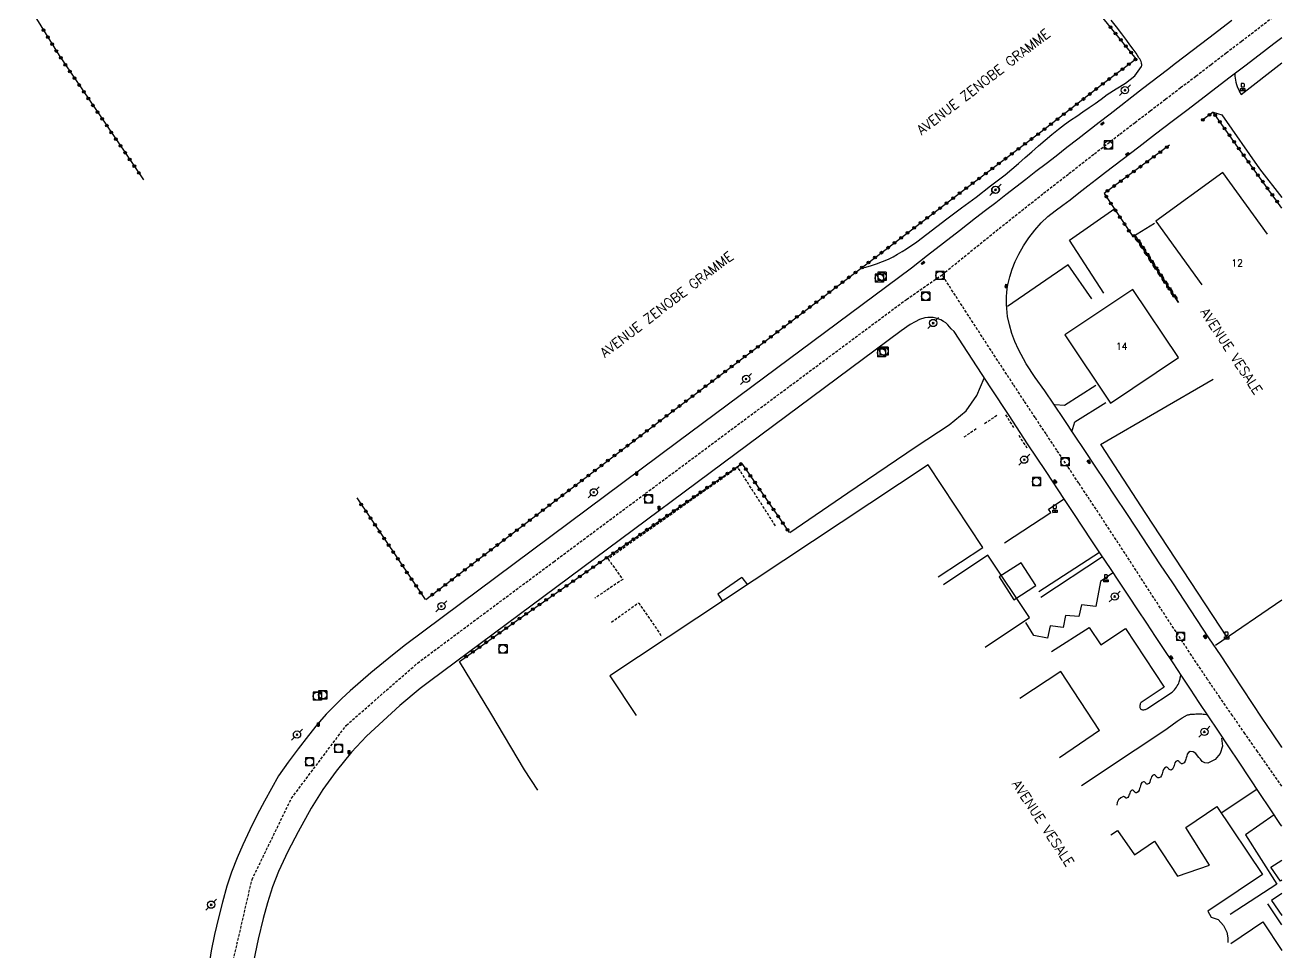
# Model space of a CAD drawing. Header units: millimetres. Extents: x 164000 to 165001, y 157998 to 159001.
# Drawn here: x 164769.7 to 165000, y 158410.3 to 158580.2 of the extents above; entities that cross this region are included whole.
import ezdxf
from ezdxf.enums import TextEntityAlignment as Align

# ---------------------------------------------------------------- set-up
doc = ezdxf.new("R2010")
doc.units = ezdxf.units.MM
doc.linetypes.add('DASHED', pattern=[0.75, 0.5, -0.25])
doc.layers.get('0').update_dxf_attribs({"linetype": 'CONTINUOUS'})
for name, color, linetype in [('W0001', 6, 'DASHED'), ('W0008', 7, 'CONTINUOUS'), ('W0017', 7, 'CONTINUOUS'), ('W0101', 7, 'CONTINUOUS'), ('W0104', 1, 'CONTINUOUS'), ('W0112', 1, 'DASHED'), ('W0211', 2, 'CONTINUOUS'), ('W0310', 3, 'CONTINUOUS'), ('W0323', 7, 'CONTINUOUS'), ('W0330', 7, 'CONTINUOUS'), ('W0333', 7, 'CONTINUOUS'), ('W0401', 7, 'CONTINUOUS'), ('W0420', 7, 'CONTINUOUS'), ('W0438', 7, 'CONTINUOUS'), ('W0473', 7, 'CONTINUOUS'), ('W0989', 7, 'CONTINUOUS'), ('W0991', 7, 'CONTINUOUS')]:
    doc.layers.add(name, color=color, linetype=linetype)
doc.styles.get("Standard").update_dxf_attribs({"font": 'romans.shx', "width": 0.85})

# ---------------------------------------------------------------- blocks, each defined once
blk = doc.blocks.new('T473')
for p, q in [((-0.166667, 0.166667), (0.166667, -0.166667)), ((-0.166667, -0.166667), (0.166667, 0.166667)), ((0.500001, 0.500001), (1.000002, 1.000002)), ((-1.000002, -1.000002), (-0.500001, -0.500001))]:
    blk.add_line(p, q)
blk.add_ellipse((0, 0), major_axis=(0.471405, 0.471405), ratio=1, start_param=5.4977871438, end_param=11.780972451)
blk = doc.blocks.new('T401')
for p, q in [((-0.3, 0.3), (0, 0.3)), ((-0.3, -0.25), (-0.3, 0.3)), ((-0.3, 0.15), (0, 0.15)), ((-0.3, 0), (0, 0)), ((0, 0.3), (0, -0.25)), ((-0.3, -0.15), (0, -0.15)), ((-0.3, -0.25), (-0.3, -0.3)), ((-0.3, -0.3), (0, -0.3)), ((0, -0.3), (0, -0.25))]:
    blk.add_line(p, q)
blk = doc.blocks.new('T420')
for p, q in [((0.75, 0.75), (-0.75, 0.75)), ((-0.75, 0.75), (-0.75, -0.75)), ((0.75, 0.75), (0.75, -0.75)), ((0.75, -0.75), (-0.75, -0.75))]:
    blk.add_line(p, q)
blk.add_ellipse((0, 0), major_axis=(-0.53, 0.53), ratio=1, start_param=3.926991, end_param=10.210176)
blk = doc.blocks.new('T438')
for p, q in [((-0.4, 0.2), (0.4, 0.2)), ((-0.4, -0.2), (-0.4, 0.2)), ((0.15, 1.1), (-0.3, 1.1)), ((-0.3, 1.1), (-0.3, 0.5)), ((-0.3, 0.5), (0.15, 0.5)), ((0.3, 0.65), (0.3, 0.95)), ((0.4, 0.2), (0.4, -0.2))]:
    blk.add_line(p, q)
at = {"flags": 128}
for points in [[(-0.4, -0.2), (0.4, 0.2)], [(0.4, -0.2), (-0.4, -0.2)]]:
    blk.add_lwpolyline(points, dxfattribs=at)
for centre, major_axis, start_param, end_param in [((0.15, 0.95), (0.106, -0.106), 0.785398, 2.356194), ((0.15, 0.65), (0.106, 0.106), 3.926991, 5.497787)]:
    blk.add_ellipse(centre, major_axis=major_axis, ratio=1, start_param=start_param, end_param=end_param)
blk = doc.blocks.new('t323o')
at = {"color": 0, "linetype": 'Continuous'}
for radius in [0.25, 0.15]:
    blk.add_circle((0, 0), radius, dxfattribs=at)
blk = doc.blocks.new('t310o')
at = {"color": 0, "linetype": 'Continuous'}
for centre, start, end in [((-0.5, 0.38), 216.8699, 323.1304), ((0.5, -0.37), 36.8699, 143.1303)]:
    blk.add_arc(centre, 0.625, start, end, dxfattribs=at)

msp = doc.modelspace()

# ---------------------------------------------------------------- linework, layer by layer
at = {"layer": 'W0001'}
for points in [[(164937.71, 158534.42), (164941.19, 158537.26), (164944.68, 158540.09), (164948.18, 158542.91), (164951.7, 158545.71), (164956.33, 158549.36), (164960.98, 158552.99), (164965.64, 158556.6), (164970.31, 158560.21), (164973.09, 158562.35), (164975.88, 158564.49), (164978.66, 158566.62), (164981.45, 158568.74), (164984.25, 158570.87), (164987.04, 158573), (164989.82, 158575.13), (164992.61, 158577.26), (164997.96, 158581.38), (165000, 158582.95)], [(164841.58, 158463.22), (164866.54, 158481.81), (164909.77, 158513.98), (164931.19, 158529.91), (164937.71, 158534.42)], [(165000, 158440.64), (164997.86, 158443.7), (164995.55, 158446.99), (164993.23, 158450.28), (164990.93, 158453.58), (164988.64, 158456.89), (164986.38, 158460.22), (164983.89, 158463.94), (164981.42, 158467.68), (164978.97, 158471.43), (164976.53, 158475.18), (164974.09, 158478.94), (164971.66, 158482.7), (164969.21, 158486.45), (164966.76, 158490.19), (164964.77, 158493.21), (164962.77, 158496.22), (164960.77, 158499.23), (164958.77, 158502.23), (164956.77, 158505.24), (164954.78, 158508.25), (164952.78, 158511.26), (164950.8, 158514.28), (164947.51, 158519.3), (164944.23, 158524.34), (164940.97, 158529.37), (164937.71, 158534.42)], [(164837.15, 158309.98), (164823.59, 158340.4), (164814.53, 158359.96), (164811, 158368.58), (164806.93, 158387.11), (164807.13, 158405.8), (164811.24, 158423.53), (164818.47, 158438.42), (164828.52, 158451.8), (164841.58, 158463.22)]]:
    msp.add_lwpolyline(points, dxfattribs=at)
at = {"layer": 'W0008'}
for points in [[(164990.85, 158581.04), (164986.61, 158577.78), (164985.09, 158576.62), (164983.57, 158575.46), (164982.05, 158574.3), (164980.53, 158573.14), (164979.01, 158571.98), (164977.5, 158570.82), (164975.98, 158569.66), (164974.46, 158568.49), (164972.48, 158566.96), (164970.5, 158565.42), (164968.52, 158563.89), (164966.54, 158562.35), (164964.56, 158560.81), (164962.58, 158559.27), (164960.6, 158557.73), (164958.62, 158556.19), (164956.78, 158554.76), (164954.93, 158553.34), (164953.09, 158551.91), (164951.24, 158550.49), (164949.4, 158549.06), (164947.56, 158547.63), (164945.71, 158546.21), (164943.87, 158544.78), (164940.94, 158542.5), (164938, 158540.21), (164935.07, 158537.93), (164932.14, 158535.64), (164889.3, 158503.78), (164839.38, 158466.58), (164836.96, 158464.69), (164832.99, 158461.42), (164829.21, 158458.11), (164827.71, 158456.7), (164826.28, 158455.34), (164824.84, 158453.82), (164823.19, 158451.95), (164821.59, 158449.95), (164819.71, 158447.51), (164817.86, 158445.06), (164816.12, 158442.57), (164814.83, 158440.22), (164813.52, 158437.88), (164812.21, 158435.38), (164810.85, 158432.67), (164809.53, 158429.88), (164808.5, 158427.49), (164807.49, 158424.89), (164806.65, 158422.33), (164805.84, 158419.35), (164805.07, 158416.48), (164804.36, 158413.43), (164803.76, 158410.43), (164803.28, 158407.21)], [(165000, 158447.75), (164999.98, 158447.77), (164998.2, 158450.45), (164996.42, 158453.13), (164994.64, 158455.81), (164992.86, 158458.49), (164991.08, 158461.17), (164988.86, 158464.52), (164986.64, 158467.87), (164984.42, 158471.21), (164982.21, 158474.56), (164979.99, 158477.91), (164977.77, 158481.26), (164975.55, 158484.61), (164973.33, 158487.95), (164971.44, 158490.8), (164969.55, 158493.64), (164967.65, 158496.49), (164965.75, 158499.33), (164963.86, 158502.17), (164961.97, 158505.02), (164960.08, 158507.86), (164958.2, 158510.72), (164956.53, 158513.16), (164954.8, 158515.58), (164953.15, 158518.07), (164951.73, 158520.69), (164951.07, 158522.16), (164950.5, 158523.67), (164950.05, 158525.22), (164949.73, 158526.8), (164949.63, 158527.52), (164949.57, 158528.25), (164949.53, 158528.97), (164949.53, 158529.7), (164949.55, 158530.42), (164949.6, 158531.15), (164949.68, 158531.87), (164949.8, 158532.59), (164950.12, 158534.04), (164950.57, 158535.46), (164951.13, 158536.84), (164951.77, 158538.18), (164952.65, 158539.72), (164953.63, 158541.19), (164954.71, 158542.6), (164955.88, 158543.92), (164957.12, 158545.1), (164958.47, 158546.16), (164959.84, 158547.16), (164961.2, 158548.19), (164962.81, 158549.45), (164964.43, 158550.71), (164966.05, 158551.97), (164967.68, 158553.22), (164970.73, 158555.57), (164973.79, 158557.91), (164976.85, 158560.25), (164979.91, 158562.59), (164982.56, 158564.62), (164985.22, 158566.65), (164987.88, 158568.68), (164990.54, 158570.72), (164993.19, 158572.75), (164995.85, 158574.78), (164998.5, 158576.82), (165000, 158577.96)], [(165000, 158433.29), (164999.77, 158433.63), (164997.87, 158436.48), (164995.97, 158439.33), (164994.07, 158442.17), (164992.17, 158445.02), (164990.27, 158447.87), (164988.37, 158450.72), (164986.47, 158453.57), (164984.86, 158455.99), (164983.26, 158458.42), (164981.65, 158460.84), (164980.05, 158463.27), (164978.44, 158465.7), (164976.84, 158468.12), (164975.23, 158470.55), (164973.62, 158472.97), (164971.94, 158475.5), (164970.26, 158478.03), (164968.57, 158480.56), (164966.89, 158483.08), (164965.2, 158485.61), (164963.52, 158488.14), (164961.84, 158490.67), (164960.16, 158493.2), (164956.77, 158498.32), (164953.39, 158503.45), (164950.01, 158508.59), (164946.64, 158513.72), (164939.96, 158524), (164939.41, 158524.5), (164938.78, 158525.23), (164938.38, 158525.6), (164938.01, 158525.84), (164937.52, 158526.14), (164936.56, 158526.47), (164936.08, 158526.59), (164935.59, 158526.58), (164935.12, 158526.57), (164934.57, 158526.5), (164933.59, 158526.2), (164932.77, 158525.78), (164931.88, 158525.3), (164930.24, 158524.17), (164843.78, 158459.85), (164842.07, 158458.57), (164838.34, 158455.42), (164835.26, 158452.6), (164832.2, 158449.79), (164829.48, 158446.87), (164826.67, 158443.41), (164824.24, 158440.02), (164822.11, 158436.62), (164819.67, 158432.29), (164817.81, 158428.66), (164816.09, 158425), (164814.98, 158422.16), (164814.08, 158419.26), (164813.29, 158416.36), (164812.36, 158412.62), (164811.52, 158408.51)]]:
    msp.add_lwpolyline(points, dxfattribs=at)
at = {"layer": 'W0017'}
for points in [[(164992.53, 158567.49), (165000, 158573.26)], [(164991.36, 158571.19), (164991.39, 158570.82), (164991.43, 158570.45), (164991.5, 158570.08), (164991.58, 158569.71), (164991.69, 158569.31), (164991.83, 158568.92), (164991.99, 158568.53), (164992.16, 158568.15), (164992.24, 158567.98), (164992.33, 158567.81), (164992.43, 158567.65), (164992.53, 158567.49)], [(164987.38, 158564.24), (164989.02, 158563.74)], [(164989.02, 158563.77), (164995.92, 158553.86), (165000, 158548.59)], [(164961.05, 158540.78), (164969.41, 158546.56)], [(164972.67, 158541.41), (164976.65, 158543.9)], [(164967.39, 158531.04), (164961.05, 158540.78)], [(164965.15, 158530.04), (164960.83, 158536.23), (164949.7, 158528.58)], [(164909.8, 158487.15), (164920.44, 158494.43), (164932.98, 158502.91), (164939.05, 158506.91), (164942.13, 158509.48), (164944.12, 158512.31), (164945.41, 158515.47)], [(164965.93, 158514.1), (164960.16, 158510.43), (164958.36, 158510.58)], [(164961.52, 158505.64), (164962.06, 158507.45), (164967.74, 158511.03)], [(164949.14, 158485.27), (164957.63, 158490.84), (164957.2, 158491.42), (164960.11, 158493.31)], [(164955.48, 158476.37), (164966.58, 158483.56)], [(164955.81, 158475.32), (164967.11, 158482.75)], [(164968.93, 158479.68), (164966.78, 158478.18), (164965.89, 158473.58), (164963.3, 158473.87), (164962.78, 158471.73), (164960.33, 158471.94), (164959.93, 158469.73), (164957.56, 158470.03), (164957.05, 158467.81), (164954.53, 158468.27), (164953.07, 158470.66)], [(164957.8, 158465.34), (164964.68, 158469.77), (164966.79, 158466.57), (164971.37, 158469.56), (164978.45, 158458.82), (164974.2, 158455.98)], [(164979.89, 158457.91), (164980.11, 158458.11), (164980.32, 158458.32), (164980.51, 158458.55), (164980.69, 158458.79), (164980.84, 158459.03), (164980.97, 158459.28), (164981.09, 158459.54), (164981.2, 158459.8), (164981.26, 158459.98), (164981.31, 158460.16), (164981.36, 158460.34), (164981.39, 158460.53), (164981.42, 158460.67), (164981.44, 158460.82), (164981.46, 158460.97), (164981.47, 158461.11)], [(164975.46, 158454.96), (164979.89, 158457.88)], [(164974.17, 158455.98), (164974.1, 158455.86), (164974.04, 158455.73), (164974.01, 158455.6), (164973.98, 158455.46), (164973.97, 158455.33), (164973.97, 158455.19), (164973.99, 158455.05), (164974.05, 158454.92), (164974.1, 158454.84), (164974.18, 158454.77), (164974.26, 158454.72), (164974.34, 158454.69), (164974.44, 158454.66), (164974.54, 158454.65), (164974.63, 158454.65), (164974.73, 158454.66), (164974.86, 158454.68), (164974.99, 158454.71), (164975.12, 158454.75), (164975.25, 158454.8), (164975.3, 158454.83), (164975.34, 158454.86), (164975.39, 158454.89), (164975.43, 158454.93)], [(164963.3, 158440.75), (164967.22, 158443.38), (164971.15, 158446), (164975.07, 158448.62), (164979, 158451.23), (164979.9, 158451.87), (164980.8, 158452.55), (164981.73, 158453.18), (164982.73, 158453.7), (164982.86, 158453.75), (164982.99, 158453.78), (164983.13, 158453.8), (164983.27, 158453.82), (164983.52, 158453.85), (164983.76, 158453.87), (164984.01, 158453.88), (164984.26, 158453.89), (164984.52, 158453.9), (164984.79, 158453.92), (164985.05, 158453.92), (164985.31, 158453.91), (164985.58, 158453.88), (164985.84, 158453.85), (164986.1, 158453.8), (164986.36, 158453.73)], [(164988.94, 158449.45), (164989.11, 158448.01), (164988.69, 158446.62), (164987.75, 158445.51), (164986.44, 158444.88), (164985.88, 158444.9), (164985.41, 158445.2), (164985.08, 158445.58), (164984.81, 158445.91), (164984.55, 158446.23), (164984.23, 158446.62), (164983.77, 158446.93), (164983.22, 158446.98), (164982.88, 158446.8), (164982.67, 158446.49), (164982.56, 158446.16), (164982.47, 158445.87), (164982.39, 158445.59), (164982.29, 158445.26), (164982.08, 158444.94), (164981.75, 158444.76), (164981.59, 158444.76), (164981.46, 158444.84), (164981.36, 158444.94), (164981.28, 158445.03), (164981.2, 158445.11), (164981.11, 158445.21), (164980.97, 158445.29), (164980.82, 158445.3), (164980.57, 158445.16), (164980.4, 158444.92), (164980.32, 158444.67), (164980.25, 158444.46), (164980.18, 158444.24), (164980.1, 158443.99), (164979.93, 158443.75), (164979.68, 158443.61), (164979.53, 158443.62), (164979.4, 158443.69), (164979.31, 158443.79), (164979.23, 158443.87), (164979.15, 158443.96), (164979.06, 158444.05), (164978.93, 158444.12), (164978.78, 158444.13), (164978.48, 158443.97), (164978.29, 158443.69), (164978.2, 158443.39), (164978.12, 158443.14), (164978.04, 158442.88), (164977.93, 158442.59), (164977.73, 158442.31), (164977.42, 158442.15), (164977.28, 158442.17), (164977.15, 158442.25), (164977.06, 158442.35), (164976.99, 158442.44), (164976.92, 158442.53), (164976.83, 158442.63), (164976.7, 158442.71), (164976.55, 158442.73), (164976.29, 158442.59), (164976.12, 158442.35), (164976.03, 158442.1), (164975.95, 158441.88), (164975.88, 158441.66), (164975.79, 158441.4), (164975.62, 158441.16), (164975.36, 158441.02), (164975.24, 158441.04), (164975.14, 158441.1), (164975.07, 158441.18), (164975.01, 158441.25), (164974.95, 158441.32), (164974.88, 158441.4), (164974.78, 158441.47), (164974.66, 158441.47), (164974.36, 158441.31), (164974.16, 158441.02), (164974.07, 158440.72), (164974, 158440.46), (164973.93, 158440.2), (164973.84, 158439.9), (164973.65, 158439.61), (164973.35, 158439.44), (164973.22, 158439.45), (164973.11, 158439.51), (164973.03, 158439.6), (164972.96, 158439.67), (164972.89, 158439.75), (164972.81, 158439.83), (164972.7, 158439.9), (164972.57, 158439.91), (164972.35, 158439.79), (164972.19, 158439.59), (164972.11, 158439.38), (164972.05, 158439.19), (164971.98, 158439), (164971.91, 158438.78), (164971.76, 158438.58), (164971.55, 158438.45), (164971.45, 158438.45), (164971.37, 158438.49), (164971.31, 158438.55), (164971.26, 158438.6), (164971.2, 158438.65), (164971.14, 158438.7), (164971.06, 158438.74), (164970.97, 158438.74), (164970.46, 158438.53), (164970.06, 158438.16), (164969.8, 158437.68), (164969.73, 158437.14)], [(164988.88, 158435.77), (164995.44, 158440.11)], [(164998.58, 158435.41), (164993.33, 158431.74), (164999.08, 158422.7), (164990.55, 158417.13)]]:
    msp.add_lwpolyline(points, dxfattribs=at)
at = {"layer": 'W0101'}
for points in [[(164997.35, 158541.85), (164989.19, 158553.15), (164976.9, 158544.27)], [(164976.9, 158544.27), (164985.33, 158532.59)], [(164935.17, 158499.54), (164876.82, 158460.86), (164881.64, 158453.6)], [(164937.03, 158479.02), (164945.19, 158484.43), (164935.17, 158499.54)], [(164946.08, 158482.98), (164938, 158477.58)], [(164945.64, 158466.15), (164953.73, 158471.56), (164946.08, 158482.98)], [(164986.73, 158426.13), (164982.42, 158433.08), (164988.11, 158436.93), (164996.43, 158424.42), (164991.98, 158421.47), (164991.98, 158421.46), (164986.41, 158417.7), (164986.42, 158417.7), (164987.02, 158416.65), (164988.31, 158416.19), (164989.3, 158415.08), (164989.94, 158413.86), (164990.11, 158412.82), (164990.1, 158411.99)], [(164968.67, 158431.74), (164969.85, 158432.54), (164972.98, 158428.07), (164976.64, 158430.55), (164980.88, 158424.17)], [(164980.88, 158424.17), (164986.73, 158426.13)], [(164990.66, 158411.78), (164996.52, 158415.75), (165000, 158410.53)]]:
    msp.add_lwpolyline(points, dxfattribs=at)
msp.add_lwpolyline([(164972.68, 158531.75), (164960.2, 158523.38), (164968.6, 158510.87), (164981.07, 158519.24)], close=True, dxfattribs=at)
at = {"layer": 'W0104'}
msp.add_lwpolyline([(164954.89, 158477.43), (164952.2, 158481.61), (164948.16, 158479.01), (164950.85, 158474.83)], close=True, dxfattribs=at)
for points in [[(164901.04, 158478.91), (164896.64, 158475.83), (164897.5, 158474.56)], [(164901.04, 158478.91), (164902.03, 158477.57)], [(164966.57, 158450.87), (164959.47, 158461.66), (164951.96, 158456.72)], [(164966.57, 158450.87), (164959.23, 158445.85)]]:
    msp.add_lwpolyline(points, dxfattribs=at)
at = {"layer": 'W0112'}
for points in [[(164947.77, 158508.61), (164945.29, 158506.96)], [(164950.89, 158506.39), (164949.31, 158508.88)], [(164943.99, 158506.16), (164941.51, 158504.49)], [(164953.34, 158502.63), (164951.7, 158505.12)], [(164901.11, 158499.67), (164876.49, 158482.31), (164879.19, 158478.57), (164874.06, 158475.12)], [(164907.18, 158488.38), (164900.39, 158498.95)], [(164877.1, 158470.74), (164882.11, 158474.28), (164886.35, 158468.08)]]:
    msp.add_lwpolyline(points, dxfattribs=at)
at = {"layer": 'W0211'}
msp.add_lwpolyline([(164923.51, 158535.78), (164924.63, 158536.09), (164925.73, 158536.44), (164926.82, 158536.85), (164927.89, 158537.3), (164928.74, 158537.72), (164929.57, 158538.18), (164930.38, 158538.66), (164931.18, 158539.17), (164933.08, 158540.48), (164934.92, 158541.86), (164936.74, 158543.28), (164938.57, 158544.68), (164941.26, 158546.69), (164943.95, 158548.68), (164946.62, 158550.71), (164949.26, 158552.77), (164950.51, 158553.8), (164951.74, 158554.84), (164952.95, 158555.9), (164954.16, 158556.97), (164955.37, 158558.04), (164956.59, 158559.09), (164957.83, 158560.12), (164959.09, 158561.13), (164960.18, 158561.95), (164961.28, 158562.75), (164962.41, 158563.53), (164963.53, 158564.3), (164964.66, 158565.07), (164965.79, 158565.84), (164966.9, 158566.63), (164967.99, 158567.45), (164969.61, 158568.52), (164971.37, 158569.58), (164973.04, 158570.9), (164974.26, 158572.61), (164974.29, 158572.7), (164974.31, 158572.78), (164974.32, 158572.87), (164974.32, 158572.96), (164974.31, 158573.05), (164974.3, 158573.13), (164974.28, 158573.22), (164974.26, 158573.3), (164974.19, 158573.55), (164974.07, 158573.78), (164973.94, 158574), (164973.81, 158574.21), (164973.29, 158575.03), (164972.73, 158575.82), (164972.15, 158576.6), (164971.57, 158577.38), (164970.64, 158578.63), (164969.7, 158579.89), (164968.74, 158581.13)], dxfattribs=at)
at = {"layer": 'W0310'}
msp.add_lwpolyline([(164981.08, 158529.32), (164973.36, 158541.09)], dxfattribs=at)
at = {"layer": 'W0323'}
for points in [[(164973.31, 158574.02), (164960.62, 158589.64), (164959.68, 158590.76)], [(164769.66, 158584.71), (164775.88, 158574.64), (164787.9, 158556.92), (164791.36, 158551.85)], [(164843.1, 158474.85), (164865.3, 158491.83), (164887.47, 158508.75), (164906.03, 158522.82), (164918.37, 158532.24), (164925.68, 158537.76), (164941.39, 158549.73), (164955.84, 158560.61), (164967.32, 158569.53), (164973.34, 158574.05)], [(165000, 158546.62), (164991.96, 158557.81), (164987.38, 158564.24), (164985.25, 158562.64)], [(164979.43, 158558.18), (164967.43, 158549.35), (164972.67, 158541.42), (164973.07, 158541.69), (164981.06, 158529.31)], [(164849.26, 158463.53), (164860.2, 158471.33), (164876.46, 158482.67), (164901.01, 158499.84), (164909.72, 158487.14)], [(164830.43, 158493.53), (164842.99, 158474.87)]]:
    msp.add_lwpolyline(points, dxfattribs=at)
at = {"layer": 'W0330'}
for points in [[(164987.4, 158515.19), (164966.77, 158503.22)], [(164966.83, 158503.23), (164974.98, 158490.66), (164990, 158467.84)], [(165000, 158474.73), (164987.86, 158466.46)], [(164863.65, 158439.92), (164861.16, 158443.64), (164855, 158454.03), (164849.26, 158463.53)]]:
    msp.add_lwpolyline(points, dxfattribs=at)
at = {"layer": 'W0333'}
for points in [[(165000, 158423.38), (164999.77, 158423.23), (164997.97, 158425.8), (165000, 158427.09)], [(165000, 158420.95), (164998.12, 158419.71), (165000, 158416.96)], [(165000, 158415.19), (164997.45, 158419.1)]]:
    msp.add_lwpolyline(points, dxfattribs=at)

# ---------------------------------------------------------------- block references
at = {"layer": 'W0310', "rotation": 123.2579180265294}
for p in [(164973.67, 158540.61), (164974.5, 158539.36), (164975.32, 158538.1), (164976.14, 158536.85), (164976.96, 158535.59), (164977.79, 158534.34), (164978.61, 158533.09), (164979.43, 158531.83), (164980.26, 158530.58)]:
    msp.add_blockref('t310o', p, dxfattribs=at)
at = {"layer": 'W0323'}
for p, rotation in [((164968.58, 158579.84), 129.111534925831), ((164773.02, 158579.28), 301.6918600223496), ((164773.8, 158578), 301.6918600223496), ((164969.53, 158578.68), 129.111534925831), ((164970.47, 158577.51), 129.111534925831), ((164774.59, 158576.72), 301.6918600223496), ((164775.38, 158575.45), 301.6918600223496), ((164971.42, 158576.35), 129.111534925831), ((164972.37, 158575.19), 129.111534925831), ((164776.19, 158574.18), 304.1545555562276), ((164777.03, 158572.94), 304.1545555562276), ((164971.96, 158573.02), 36.89882490963552), ((164973.16, 158573.92), 36.89882490963552), ((164777.87, 158571.7), 304.1545555562276), ((164778.71, 158570.46), 304.1545555562276), ((164968.37, 158570.32), 36.89882490963552), ((164969.57, 158571.22), 36.89882490963552), ((164970.77, 158572.12), 36.89882490963552), ((164779.56, 158569.22), 304.1545555562276), ((164780.4, 158567.98), 304.1545555562276), ((164965.98, 158568.49), 37.84974946473285), ((164967.17, 158569.42), 37.84974946473285), ((164781.24, 158566.74), 304.1545555562276), ((164782.08, 158565.49), 304.1545555562276), ((164962.43, 158565.73), 37.84974946473285), ((164963.62, 158566.65), 37.84974946473285), ((164964.8, 158567.57), 37.84974946473285), ((164782.92, 158564.25), 304.1545555562276), ((164960.06, 158563.89), 37.84974946473285), ((164961.25, 158564.81), 37.84974946473285), ((164986.72, 158563.74), 216.9258337303086), ((164987.77, 158563.69), 125.4617446874441), ((164783.77, 158563.01), 304.1545555562276), ((164784.61, 158561.77), 304.1545555562276), ((164956.51, 158561.13), 37.84974946473285), ((164957.69, 158562.05), 37.84974946473285), ((164958.88, 158562.97), 37.84974946473285), ((164985.52, 158562.84), 216.9258337303086), ((164988.64, 158562.47), 125.4617446874441), ((164989.51, 158561.25), 125.4617446874441), ((164785.45, 158560.53), 304.1545555562276), ((164786.29, 158559.29), 304.1545555562276), ((164954.12, 158559.32), 36.96554148401469), ((164955.32, 158560.22), 36.96554148401469), ((164990.38, 158560.03), 125.4617446874441), ((164991.25, 158558.8), 125.4617446874441), ((164787.14, 158558.05), 304.1545555562276), ((164787.98, 158556.81), 304.2899228968773), ((164950.52, 158556.61), 36.96554148401469), ((164951.72, 158557.51), 36.96554148401469), ((164952.92, 158558.42), 36.96554148401469), ((164977.72, 158556.92), 216.3545302971274), ((164978.93, 158557.81), 216.3545302971274), ((164992.12, 158557.58), 125.7024744573409), ((164993, 158556.36), 125.7024744573409), ((164788.82, 158555.57), 304.2899228968773), ((164789.67, 158554.33), 304.2899228968773), ((164948.13, 158554.81), 36.96554148401469), ((164949.33, 158555.71), 36.96554148401469), ((164974.1, 158554.25), 216.3545302971274), ((164975.3, 158555.14), 216.3545302971274), ((164976.51, 158556.03), 216.3545302971274), ((164993.87, 158555.15), 125.7024744573409), ((164790.51, 158553.09), 304.2899228968773), ((164944.53, 158552.1), 36.96554148401469), ((164945.73, 158553), 36.96554148401469), ((164946.93, 158553.91), 36.96554148401469), ((164971.68, 158552.47), 216.3545302971274), ((164972.89, 158553.36), 216.3545302971274), ((164994.75, 158553.93), 125.7024744573409), ((164995.62, 158552.71), 125.7024744573409), ((164940.94, 158549.39), 37.32361730893287), ((164942.13, 158550.3), 36.96554148401469), ((164943.33, 158551.2), 36.96554148401469), ((164968.06, 158549.81), 216.3545302971274), ((164969.26, 158550.7), 216.3545302971274), ((164970.47, 158551.59), 216.3545302971274), ((164996.5, 158551.49), 125.7024744573409), ((164997.37, 158550.27), 125.7024744573409), ((164938.55, 158547.57), 37.32361730893287), ((164939.75, 158548.48), 37.32361730893287), ((164967.83, 158548.74), 303.4208868485734), ((164968.66, 158547.49), 303.4208868485734), ((164998.25, 158549.06), 125.7024744573409), ((164999.12, 158547.84), 125.7024744573409), ((164934.97, 158544.85), 37.32361730893287), ((164936.17, 158545.75), 37.32361730893287), ((164937.36, 158546.66), 37.32361730893287), ((164969.49, 158546.24), 303.4208868485734), ((164970.31, 158544.99), 303.4208868485734), ((164932.59, 158543.03), 37.32361730893287), ((164933.78, 158543.94), 37.32361730893287), ((164971.14, 158543.73), 303.4208868485734), ((164971.97, 158542.48), 303.4208868485734), ((164929.01, 158540.3), 37.32361730893287), ((164930.2, 158541.21), 37.32361730893287), ((164931.4, 158542.12), 37.32361730893287), ((164972.85, 158541.54), 34.87532834528926), ((164973.74, 158540.65), 302.8547947171961), ((164926.62, 158538.48), 37.32361730893287), ((164927.82, 158539.39), 37.32361730893287), ((164974.55, 158539.39), 302.8547947171961), ((164975.37, 158538.13), 302.8547947171961), ((164923.04, 158535.76), 37.06641536579136), ((164924.23, 158536.67), 37.06641536579136), ((164925.43, 158537.57), 37.06641536579136), ((164976.18, 158536.87), 302.8547947171961), ((164976.99, 158535.61), 302.8547947171961), ((164920.64, 158533.95), 37.06641536579136), ((164921.84, 158534.86), 37.06641536579136), ((164977.81, 158534.35), 302.8547947171961), ((164917.06, 158531.24), 37.3363787928012), ((164918.25, 158532.15), 37.3363787928012), ((164919.45, 158533.05), 37.06641536579136), ((164978.62, 158533.09), 302.8547947171961), ((164979.43, 158531.83), 302.8547947171961), ((164914.67, 158529.42), 37.3363787928012), ((164915.86, 158530.33), 37.3363787928012), ((164980.25, 158530.57), 302.8547947171961), ((164911.09, 158526.69), 37.3363787928012), ((164912.29, 158527.6), 37.3363787928012), ((164913.48, 158528.51), 37.3363787928012), ((164908.71, 158524.87), 37.3363787928012), ((164909.9, 158525.78), 37.3363787928012), ((164905.13, 158522.14), 37.16801581710028), ((164906.32, 158523.05), 37.3363787928012), ((164907.52, 158523.96), 37.3363787928012), ((164901.54, 158519.42), 37.16801581710028), ((164902.74, 158520.33), 37.16801581710028), ((164903.93, 158521.23), 37.16801581710028), ((164899.15, 158517.61), 37.16801581710028), ((164900.35, 158518.52), 37.16801581710028), ((164895.57, 158514.89), 37.16801581710028), ((164896.76, 158515.8), 37.16801581710028), ((164897.96, 158516.7), 37.16801581710028), ((164893.18, 158513.08), 37.16801581710028), ((164894.37, 158513.98), 37.16801581710028), ((164889.59, 158510.36), 37.16801581710028), ((164890.79, 158511.27), 37.16801581710028), ((164891.98, 158512.17), 37.16801581710028), ((164887.2, 158508.55), 37.35725773850742), ((164888.39, 158509.45), 37.16801581710028), ((164883.62, 158505.82), 37.35725773850742), ((164884.82, 158506.73), 37.35725773850742), ((164886.01, 158507.64), 37.35725773850742), ((164881.24, 158504), 37.35725773850742), ((164882.43, 158504.91), 37.35725773850742), ((164877.66, 158501.26), 37.35725773850742), ((164878.85, 158502.18), 37.35725773850742), ((164880.05, 158503.09), 37.35725773850742), ((164875.28, 158499.44), 37.35725773850742), ((164876.47, 158500.35), 37.35725773850742), ((164899.6, 158498.86), 34.96334504629213), ((164900.83, 158499.72), 34.96334504629213), ((164901.73, 158498.78), 304.4475818783582), ((164871.7, 158496.71), 37.35725773850742), ((164872.89, 158497.62), 37.35725773850742), ((164874.08, 158498.53), 37.35725773850742), ((164897.14, 158497.14), 34.96334504629213), ((164898.37, 158498), 34.96334504629213), ((164902.58, 158497.55), 304.4475818783582), ((164869.32, 158494.89), 37.35725773850742), ((164870.51, 158495.8), 37.35725773850742), ((164893.45, 158494.56), 34.96334504629213), ((164894.68, 158495.42), 34.96334504629213), ((164895.91, 158496.28), 34.96334504629213), ((164903.43, 158496.31), 304.4475818783582), ((164904.28, 158495.07), 304.4475818783582), ((164831.26, 158492.29), 303.9360589409883), ((164865.74, 158492.16), 37.35725773850742), ((164866.93, 158493.07), 37.35725773850742), ((164868.12, 158493.98), 37.35725773850742), ((164889.77, 158491.98), 34.96334504629213), ((164891, 158492.84), 34.96334504629213), ((164892.23, 158493.7), 34.96334504629213), ((164905.13, 158493.84), 304.4475818783582), ((164905.98, 158492.6), 304.4475818783582), ((164832.1, 158491.05), 303.9360589409883), ((164832.94, 158489.8), 303.9360589409883), ((164863.36, 158490.34), 37.4057397667026), ((164864.55, 158491.25), 37.4057397667026), ((164887.31, 158490.26), 34.96334504629213), ((164888.54, 158491.12), 34.96334504629213), ((164906.82, 158491.36), 304.4475818783582), ((164907.67, 158490.13), 304.4475818783582), ((164833.78, 158488.56), 303.9360589409883), ((164834.61, 158487.32), 303.9360589409883), ((164859.78, 158487.61), 37.4057397667026), ((164860.97, 158488.52), 37.4057397667026), ((164862.16, 158489.43), 37.4057397667026), ((164883.62, 158487.68), 34.96334504629213), ((164884.85, 158488.54), 34.96334504629213), ((164886.08, 158489.4), 34.96334504629213), ((164908.52, 158488.89), 304.4475818783582), ((164909.37, 158487.65), 304.4475818783582), ((164835.45, 158486.07), 303.9360589409883), ((164856.21, 158484.87), 37.4057397667026), ((164857.4, 158485.79), 37.4057397667026), ((164858.59, 158486.7), 37.4057397667026), ((164879.93, 158485.1), 34.96334504629213), ((164881.16, 158485.96), 34.96334504629213), ((164882.39, 158486.82), 34.96334504629213), ((164836.29, 158484.83), 303.9360589409883), ((164837.13, 158483.58), 303.9360589409883), ((164853.82, 158483.05), 37.4057397667026), ((164855.01, 158483.96), 37.4057397667026), ((164877.47, 158483.38), 34.96334504629213), ((164878.7, 158484.24), 34.96334504629213), ((164837.96, 158482.34), 303.9360589409883), ((164838.8, 158481.09), 303.9360589409883), ((164850.25, 158480.32), 37.4057397667026), ((164851.44, 158481.23), 37.4057397667026), ((164852.63, 158482.14), 37.4057397667026), ((164873.78, 158480.81), 34.89378867882193), ((164875.01, 158481.67), 34.89378867882193), ((164876.24, 158482.52), 34.89378867882193), ((164839.64, 158479.85), 303.9360589409883), ((164840.47, 158478.6), 303.9360589409883), ((164847.87, 158478.5), 37.4057397667026), ((164849.06, 158479.41), 37.4057397667026), ((164870.09, 158478.23), 34.89378867882193), ((164871.32, 158479.09), 34.89378867882193), ((164872.55, 158479.95), 34.89378867882193), ((164841.31, 158477.36), 303.9360589409883), ((164842.15, 158476.12), 303.9360589409883), ((164844.29, 158475.76), 37.4057397667026), ((164845.48, 158476.67), 37.4057397667026), ((164846.67, 158477.58), 37.4057397667026), ((164866.4, 158475.66), 34.89378867882193), ((164867.63, 158476.52), 34.89378867882193), ((164868.86, 158477.38), 34.89378867882193), ((164863.94, 158473.94), 34.89378867882193), ((164865.17, 158474.8), 34.89378867882193), ((164860.25, 158471.37), 34.89378867882193), ((164861.48, 158472.23), 34.89378867882193), ((164862.71, 158473.09), 34.89378867882193), ((164856.59, 158468.76), 35.4980102689), ((164857.81, 158469.63), 35.4980102689), ((164859.03, 158470.5), 35.4980102689), ((164854.14, 158467.02), 35.4980102689), ((164855.37, 158467.89), 35.4980102689), ((164850.48, 158464.4), 35.4980102689), ((164851.7, 158465.27), 35.4980102689), ((164852.92, 158466.14), 35.4980102689)]:
    msp.add_blockref('t323o', p, dxfattribs=dict(at, rotation=rotation))
at = {"layer": 'W0401'}
for p, rotation in [((164967.03, 158562.28), 127.8935883036619), ((164971.78, 158556.45), 307.441093280105), ((164934.12, 158536.7), 127.9877902726948), ((164949.63, 158532.34), 350.8647611502123), ((164964.75, 158500.23), 33.69571738434808), ((164958.32, 158496.39), 213.4644931691428), ((164986.06, 158468.12), 33.52034544721883), ((164979.63, 158464.12), 213.4634139992539)]:
    msp.add_blockref('T401', p, dxfattribs=dict(at, rotation=rotation))
for p in [(164881.91, 158497.98), (164885.98, 158491.7), (164823.57, 158451.94), (164829.14, 158446.88)]:
    msp.add_blockref('T401', p, dxfattribs=at)
at = {"layer": 'W0420'}
for p in [(164968.19, 158558.22), (164926.22, 158533.79), (164926.71, 158534.14), (164937.33, 158534.28), (164934.71, 158530.46), (164926.61, 158520.1), (164927.08, 158520.42), (164960.26, 158500.13), (164955.03, 158496.47), (164883.92, 158493.32), (164981.42, 158468.1), (164857.23, 158465.81), (164823.21, 158457.15), (164823.23, 158457.14), (164824.2, 158457.39), (164824.21, 158457.36), (164827.09, 158447.55), (164821.79, 158445.12)]:
    msp.add_blockref('T420', p, dxfattribs=at)
at = {"layer": 'W0438'}
for p in [(164992.84, 158568.37), (164958.4, 158491.06), (164967.77, 158478.31), (164989.86, 158467.81)]:
    msp.add_blockref('T438', p, dxfattribs=at)
at = {"layer": 'W0473'}
for p in [(164971.24, 158568.27), (164947.48, 158549.98), (164947.55, 158550.02), (164936.08, 158525.58), (164901.79, 158515.32), (164952.79, 158500.52), (164873.87, 158494.53), (164969.37, 158475.42), (164845.95, 158473.63), (164819.49, 158450.1), (164985.8, 158450.62), (164803.76, 158418.92)]:
    msp.add_blockref('T473', p, dxfattribs=at)

# ---------------------------------------------------------------- texts
at = {"layer": 'W0989'}
for s, rotation, p in [('AVENUE ZENOBE GRAMME', 37.6002, (164933.94, 158559.97)), ('AVENUE ZENOBE GRAMME', 37.6002, (164875.88, 158519.15)), ('AVENUE VESALE', 303.4305, (164984.96, 158527.61)), ('AVENUE VESALE', 303.4305, (164950.45, 158441.07))]:
    msp.add_text(s, height=1.75, rotation=rotation, dxfattribs=at).set_placement(p)
at = {"layer": 'W0991'}
for s, p in [('12', (164991.8, 158536.58)), ('14', (164970.64, 158521.31))]:
    msp.add_text(s, height=1.25, dxfattribs=at).set_placement(p, align=Align.MIDDLE_CENTER)

doc.saveas('drawing.dxf')
